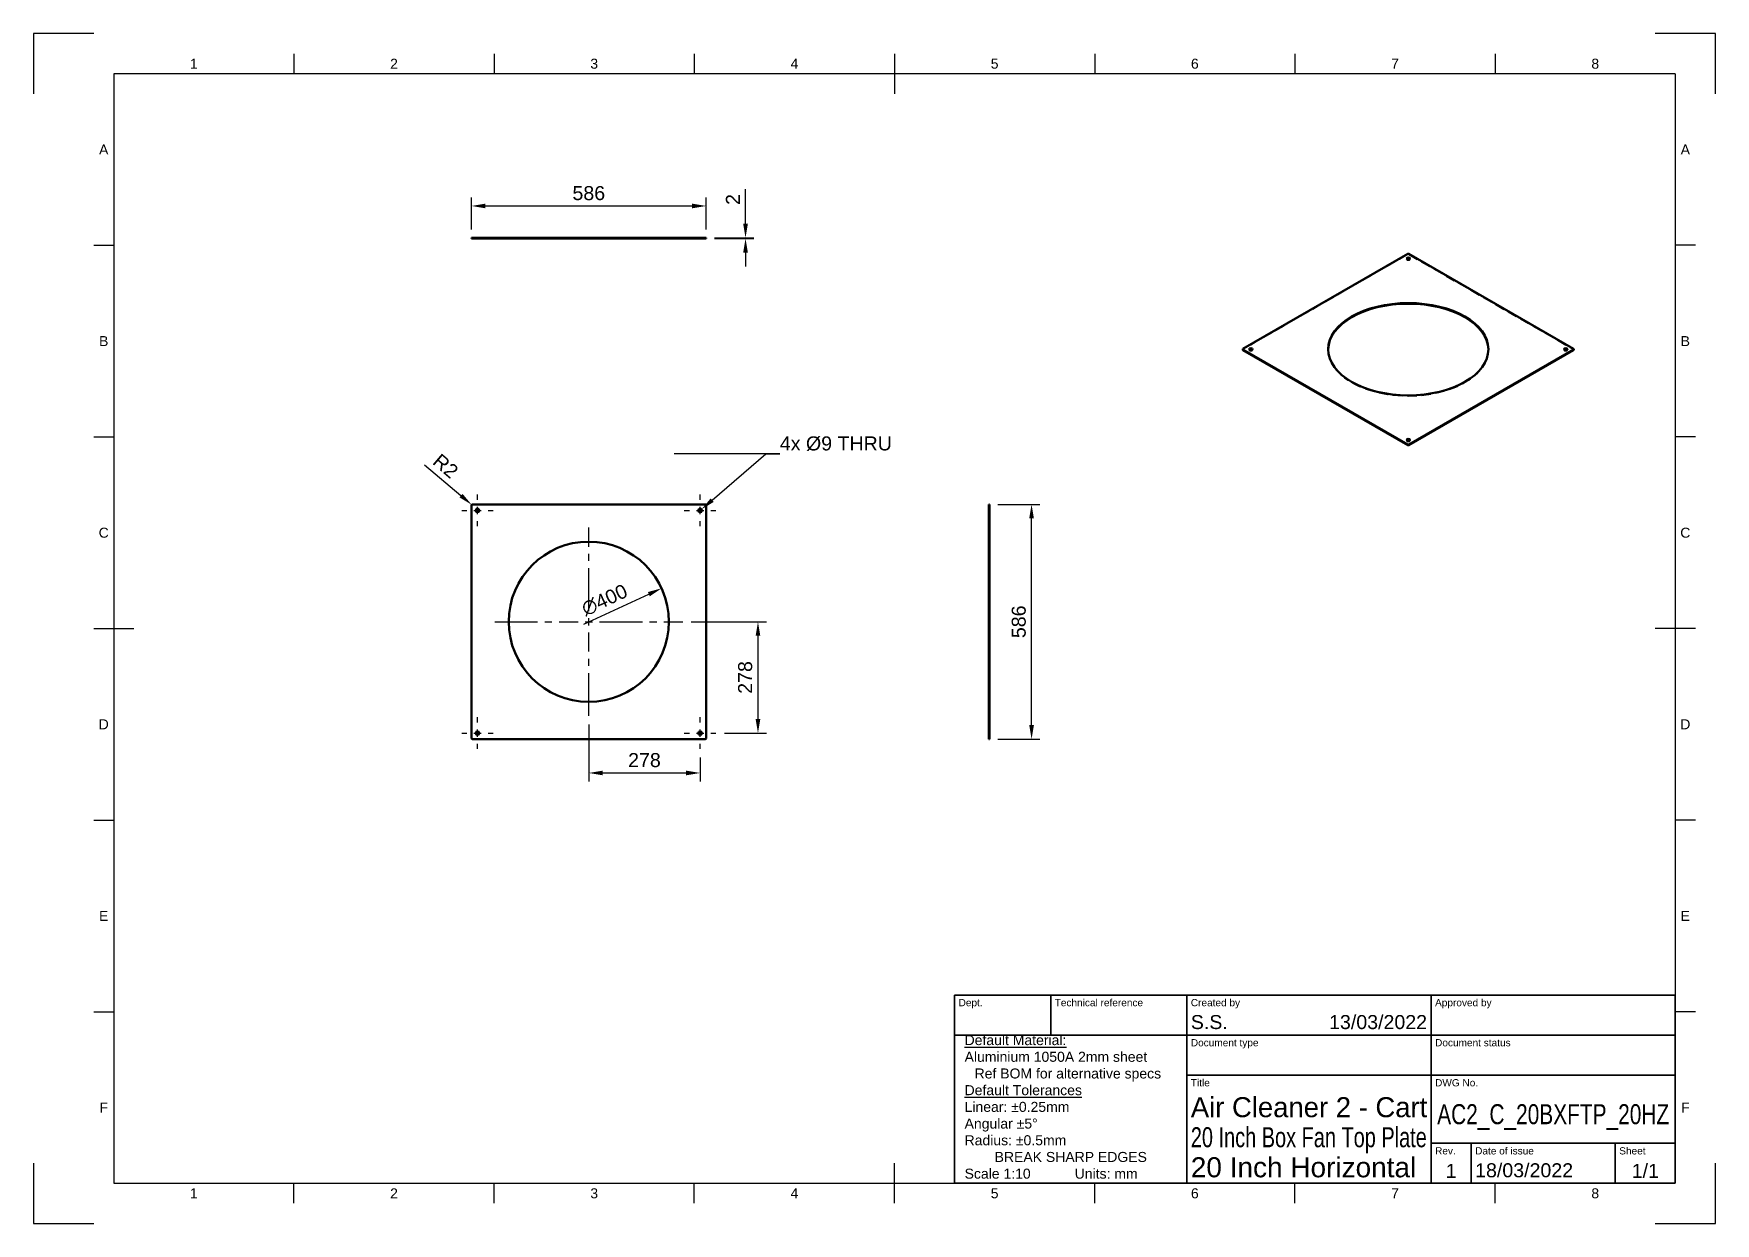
# Model space of a CAD drawing. Header units: millimetres. Extents: x 0 to 420, y 0 to 297.
import ezdxf
from ezdxf import colors
from ezdxf.entities.mleader import LeaderData, LeaderLine
from ezdxf.enums import TextEntityAlignment as Align
from ezdxf.math import Vec2, Vec3

# ---------------------------------------------------------------- set-up
doc = ezdxf.new("R2010")
doc.units = ezdxf.units.MM
doc.header["$LTSCALE"] = 0.75
doc.linetypes.add('CENTER2', pattern=[28.575, 19.05, -3.175, 3.175, -3.175])
doc.linetypes.add('HIDDEN2', pattern=[4.7625, 3.175, -1.5875])
for name, color, linetype, lineweight in [('Annotations', 7, 'Continuous', 25), ('Border', 7, 'Continuous', 25), ('Center Lines', 7, 'CENTER2', 25), ('Dimensions', 7, 'Continuous', 25), ('Hidden', 7, 'HIDDEN2', 25), ('Hidden Narrow', 7, 'HIDDEN2', 25), ('TitleBlock', 7, 'Continuous', 35), ('Visible', 7, 'Continuous', 50), ('Visible Narrow', 7, 'Continuous', 25)]:
    doc.layers.add(name, color=color, linetype=linetype, lineweight=lineweight)
doc.styles.add('FusionTitle', font='arial.ttf')
doc.styles.get("Standard").update_dxf_attribs({"font": 'arial.ttf'})
doc.dimstyles.new('ISO-25', dxfattribs={"dimtxt": 3.5, "dimasz": 3.5, "dimexe": 2.1, "dimexo": 2.1, "dimgap": 1.4, "dimtad": 1, "dimzin": 12, "dimdsep": 46, "dimtxsty": 'Standard', "dimcen": 0, "dimclrd": 256, "dimclre": 256, "dimclrt": 256, "dimazin": 3, "dimtp": 0.1, "dimtm": 0.1, "dimtfac": 0.714286, "dimtmove": 0, "dimatfit": 3, "dimfxl": 1, "dimtzin": 12, "dimarcsym": 0})

# ---------------------------------------------------------------- blocks, each defined once
blk = doc.blocks.new('ISO_A3_SHEET')
at = {"layer": 'Border'}
for p, q in [((65, 292), (65, 287)), ((115, 292), (115, 287)), ((165, 292), (165, 287)), ((215, 292), (215, 282)), ((265, 292), (265, 287)), ((315, 292), (315, 287)), ((365, 292), (365, 287)), ((410, 287), (20, 287)), ((20, 287), (20, 10)), ((410, 287), (410, 10)), ((15, 244.16666), (20, 244.16666)), ((415, 244.16666), (410, 244.16666)), ((15, 196.33333), (20, 196.33333)), ((415, 196.33333), (410, 196.33333)), ((15, 148.5), (25, 148.5)), ((415, 148.5), (405, 148.5)), ((15, 100.66667), (20, 100.66667)), ((415, 100.66667), (410, 100.66667)), ((15, 52.83334), (20, 52.83334)), ((415, 52.83334), (410, 52.83334)), ((215, 5), (215, 15)), ((20, 10), (410, 10)), ((65, 5), (65, 10)), ((115, 5), (115, 10)), ((165, 5), (165, 10)), ((265, 5), (265, 10)), ((315, 5), (315, 10)), ((365, 5), (365, 10))]:
    blk.add_line(p, q, dxfattribs=at)
at = {"layer": 'Defpoints'}
for p, q in [((15, 297), (0, 297)), ((0, 297), (0, 282)), ((420, 297), (405, 297)), ((420, 282), (420, 297)), ((0, 15), (0, 0)), ((420, 0), (420, 15)), ((0, 0), (15, 0)), ((405, 0), (420, 0))]:
    blk.add_line(p, q, dxfattribs=at)
at = {"layer": 'Border', "style": 'FusionTitle'}
for s, p in [('1', (40, 289.5)), ('2', (90, 289.5)), ('3', (140, 289.5)), ('4', (190, 289.5)), ('5', (240, 289.5)), ('6', (290, 289.5)), ('7', (340, 289.5)), ('8', (390, 289.5)), ('A', (17.5, 268.08333)), ('A', (412.5, 268.08333)), ('B', (17.5, 220.25)), ('B', (412.5, 220.25)), ('C', (17.5, 172.41667)), ('C', (412.5, 172.41667)), ('D', (17.5, 124.58334)), ('D', (412.5, 124.58334)), ('E', (17.5, 76.75001)), ('E', (412.5, 76.75001)), ('F', (17.5, 28.91668)), ('F', (412.5, 28.91668)), ('1', (40, 7.5)), ('2', (90, 7.5)), ('3', (140, 7.5)), ('4', (190, 7.5)), ('5', (240, 7.5)), ('6', (290, 7.5)), ('7', (340, 7.5)), ('8', (390, 7.5))]:
    blk.add_text(s, height=2.5, dxfattribs=at).set_placement(p, align=Align.MIDDLE)
blk = doc.blocks.new('ISO_TITLEBLOCK')
at = {"layer": 'TitleBlock'}
for p, q in [((0, 47), (-180, 47)), ((-180, 47), (-180, 0)), ((-156, 37), (-156, 47)), ((-122, 0), (-122, 47)), ((-61, 0), (-61, 47)), ((0, 0), (0, 47)), ((-180, 37), (0, 37)), ((-122, 27), (0, 27)), ((-61, 10), (0, 10)), ((-51, 0), (-51, 10)), ((-15, 0), (-15, 10)), ((-180, 0), (0, 0))]:
    blk.add_line(p, q, dxfattribs=at)
at = {"layer": 'TitleBlock', "style": 'FusionTitle'}
for s, p in [('Dept.', (-179, 46)), ('Technical reference', (-155, 46)), ('Created by', (-121, 46)), ('Approved by', (-60, 46)), ('Document type', (-121, 36)), ('Document status', (-60, 36)), ('Title', (-121, 26)), ('DWG No.', (-60, 26)), ('Rev.', (-60, 9)), ('Date of issue', (-50, 9)), ('Sheet', (-14, 9))]:
    blk.add_text(s, height=1.8, dxfattribs=at).set_placement(p, align=Align.TOP_LEFT)
for tag, height, p in [('DEPT', 3.5, (-179, 42)), ('TECHNICAL_REFERENCE', 3.5, (-155, 42)), ('CREATED_BY', 3.5, (-121, 42)), ('APPROVED_BY', 3.5, (-60, 42)), ('DOCUMENT_TYPE', 3.5, (-121, 32)), ('DOCUMENT_STATUS', 3.5, (-60, 32)), ('TITLE_1', 5, (-121, 21.5)), ('TITLE_2', 5, (-121, 14)), ('TITLE_3', 5, (-121, 6.5)), ('DATE_OF_ISSUE', 3.5, (-50, 5))]:
    blk.add_attdef(tag, text='', height=height, dxfattribs=at).set_placement(p, align=Align.TOP_LEFT)
for tag, p in [('CREATED_DATE', (-62, 42)), ('APPROVED_DATE', (-0.99, 42))]:
    blk.add_attdef(tag, text='', height=3.5, dxfattribs=at).set_placement(p, align=Align.TOP_RIGHT)
for tag, height, p in [('DRAWING_NUMBER', 5, (-30.5, 19.75)), ('REV', 3.5, (-56, 4.85)), ('SHEET', 3.5, (-7.5, 4.85))]:
    blk.add_attdef(tag, text='', height=height, dxfattribs=at).set_placement(p, align=Align.TOP_CENTER)
blk = doc.blocks.new('*U7')
at = {"layer": 'Center Lines', "color": 0, "ltscale": 0.75, "transparency": 16777216}
for p, q in [((0, 2.678906), (0, 23.5)), ((-23.5, 0), (-2.678906, 0)), ((2.678906, 0), (23.5, 0)), ((0, -23.5), (0, -2.678906))]:
    blk.add_line(p, q, dxfattribs=at)
at = {"layer": 'Center Lines', "color": 0, "linetype": 'Continuous', "ltscale": 0.75, "transparency": 16777216}
for p, q in [((-0.892969, 0), (0.892969, 0)), ((0, -0.892969), (0, 0.892969))]:
    blk.add_line(p, q, dxfattribs=at)
blk = doc.blocks.new('*U8')
at = {"layer": 'Center Lines', "color": 0, "ltscale": 0.75, "transparency": 16777216}
for p, q in [((-3.95, 0), (-2.678906, 0)), ((0, 2.678906), (0, 3.95)), ((2.678906, 0), (3.95, 0)), ((0, -3.95), (0, -2.678906))]:
    blk.add_line(p, q, dxfattribs=at)
at = {"layer": 'Center Lines', "color": 0, "linetype": 'Continuous', "ltscale": 0.75, "transparency": 16777216}
for p, q in [((-0.892969, 0), (0.892969, 0)), ((0, -0.892969), (0, 0.892969))]:
    blk.add_line(p, q, dxfattribs=at)
blk = doc.blocks.new('*U9')
at = {"layer": 'Center Lines', "color": 0, "ltscale": 0.75, "transparency": 16777216}
for p, q in [((-3.95, 0), (-2.678906, 0)), ((0, 2.678906), (0, 3.95)), ((2.678906, 0), (3.95, 0)), ((0, -3.95), (0, -2.678906))]:
    blk.add_line(p, q, dxfattribs=at)
at = {"layer": 'Center Lines', "color": 0, "linetype": 'Continuous', "ltscale": 0.75, "transparency": 16777216}
for p, q in [((-0.892969, 0), (0.892969, 0)), ((0, -0.892969), (0, 0.892969))]:
    blk.add_line(p, q, dxfattribs=at)
blk = doc.blocks.new('*U10')
at = {"layer": 'Center Lines', "color": 0, "ltscale": 0.75, "transparency": 16777216}
for p, q in [((-3.95, 0), (-2.678906, 0)), ((0, 2.678906), (0, 3.95)), ((2.678906, 0), (3.95, 0)), ((0, -3.95), (0, -2.678906))]:
    blk.add_line(p, q, dxfattribs=at)
at = {"layer": 'Center Lines', "color": 0, "linetype": 'Continuous', "ltscale": 0.75, "transparency": 16777216}
for p, q in [((-0.892969, 0), (0.892969, 0)), ((0, -0.892969), (0, 0.892969))]:
    blk.add_line(p, q, dxfattribs=at)
blk = doc.blocks.new('*U11')
at = {"layer": 'Center Lines', "color": 0, "ltscale": 0.75, "transparency": 16777216}
for p, q in [((-3.95, 0), (-2.678906, 0)), ((0, 2.678906), (0, 3.95)), ((2.678906, 0), (3.95, 0)), ((0, -3.95), (0, -2.678906))]:
    blk.add_line(p, q, dxfattribs=at)
at = {"layer": 'Center Lines', "color": 0, "linetype": 'Continuous', "ltscale": 0.75, "transparency": 16777216}
for p, q in [((-0.892969, 0), (0.892969, 0)), ((0, -0.892969), (0, 0.892969))]:
    blk.add_line(p, q, dxfattribs=at)
blk = doc.blocks.new('*D19')
at = {"layer": 'Defpoints', "color": 0, "transparency": 16777216}
for p in [(138.647925, 126.67524), (166.448106, 118.425622), (166.448106, 112.437516)]:
    blk.add_point(p, dxfattribs=at)
at = {"layer": 'Dimensions', "lineweight": -2, "transparency": 16777216}
for p, q in [((138.647925, 124.57524), (138.647925, 110.337516)), ((166.448106, 116.325622), (166.448106, 110.337516)), ((142.147925, 112.437516), (162.948106, 112.437516))]:
    blk.add_line(p, q, dxfattribs=at)
at = {"layer": 'Dimensions', "transparency": 16777216}
for points in [[(142.147925, 113.02085), (142.147925, 111.854183), (138.647925, 112.437516)], [(162.948106, 113.02085), (162.948106, 111.854183), (166.448106, 112.437516)]]:
    blk.add_solid(points, dxfattribs=at)
at = {"layer": 'Dimensions', "transparency": 16777216, "insert": (152.548016, 115.624522), "char_height": 3.5, "attachment_point": 5}
blk.add_mtext('278', dxfattribs=at)
blk = doc.blocks.new('*D20')
at = {"layer": 'Defpoints', "color": 0, "transparency": 16777216}
for p in [(162.147925, 150.17524), (170.398106, 122.375622), (180.898106, 122.375622)]:
    blk.add_point(p, dxfattribs=at)
at = {"layer": 'Dimensions', "lineweight": -2, "transparency": 16777216}
for p, q in [((164.247925, 150.17524), (182.998106, 150.17524)), ((180.898106, 146.67524), (180.898106, 125.875622)), ((172.498106, 122.375622), (182.998106, 122.375622))]:
    blk.add_line(p, q, dxfattribs=at)
at = {"layer": 'Dimensions', "transparency": 16777216}
for points in [[(180.314772, 146.67524), (181.481439, 146.67524), (180.898106, 150.17524)], [(180.314772, 125.875622), (181.481439, 125.875622), (180.898106, 122.375622)]]:
    blk.add_solid(points, dxfattribs=at)
at = {"layer": 'Dimensions', "transparency": 16777216, "insert": (177.7111, 136.275431), "char_height": 3.5, "attachment_point": 5, "rotation": 90}
blk.add_mtext('278', dxfattribs=at)
blk = doc.blocks.new('*D21')
at = {"layer": 'Defpoints', "color": 0, "transparency": 16777216}
for p in [(156.819904, 158.528634), (120.475947, 141.821845)]:
    blk.add_point(p, dxfattribs=at)
at = {"layer": 'Dimensions', "lineweight": -2, "transparency": 16777216}
blk.add_line((137.440406, 149.620161), (153.639808, 157.06679), dxfattribs=at)
at = {"layer": 'Dimensions', "transparency": 16777216}
blk.add_solid([(153.396167, 157.596806), (153.883448, 156.536774), (156.819904, 158.528634)], dxfattribs=at)
at = {"layer": 'Dimensions', "transparency": 16777216, "insert": (142.578059, 155.597202), "char_height": 3.5, "attachment_point": 5, "rotation": 24.68756711}
blk.add_mtext('∅400', dxfattribs=at)
blk = doc.blocks.new('*D22')
at = {"layer": 'Defpoints', "color": 0, "transparency": 16777216}
for p in [(109.395513, 179.40474), (109.547925, 179.27524)]:
    blk.add_point(p, dxfattribs=at)
at = {"layer": 'Dimensions', "lineweight": -2, "transparency": 16777216}
for p, q in [((97.653555, 189.381538), (106.728292, 181.671)), ((109.547925, 179.27524), (109.395513, 179.40474))]:
    blk.add_line(p, q, dxfattribs=at)
at = {"layer": 'Dimensions', "transparency": 16777216}
blk.add_solid([(107.106002, 182.115537), (106.350582, 181.226463), (109.395513, 179.40474)], dxfattribs=at)
at = {"layer": 'Dimensions', "transparency": 16777216, "insert": (102.901584, 189.065356), "char_height": 3.5, "attachment_point": 5, "rotation": 319.64640141}
blk.add_mtext('R2', dxfattribs=at)
blk = doc.blocks.new('*D23')
at = {"layer": 'Defpoints', "color": 0, "transparency": 16777216}
for p in [(167.947925, 253.979502), (109.347925, 246.043124), (167.947925, 246.043124)]:
    blk.add_point(p, dxfattribs=at)
at = {"layer": 'Dimensions', "lineweight": -2, "transparency": 16777216}
for p, q in [((109.347925, 248.143124), (109.347925, 256.079502)), ((112.847925, 253.979502), (164.447925, 253.979502)), ((167.947925, 248.143124), (167.947925, 256.079502))]:
    blk.add_line(p, q, dxfattribs=at)
at = {"layer": 'Dimensions', "transparency": 16777216}
for points in [[(112.847925, 254.562835), (112.847925, 253.396169), (109.347925, 253.979502)], [(164.447925, 254.562835), (164.447925, 253.396169), (167.947925, 253.979502)]]:
    blk.add_solid(points, dxfattribs=at)
at = {"layer": 'Dimensions', "transparency": 16777216, "insert": (138.647925, 257.166507), "char_height": 3.5, "attachment_point": 5}
blk.add_mtext('586', dxfattribs=at)
blk = doc.blocks.new('*D24')
at = {"layer": 'Defpoints', "color": 0, "transparency": 16777216}
for p in [(238.724609, 179.47524), (249.224609, 179.47524), (238.724609, 120.87524)]:
    blk.add_point(p, dxfattribs=at)
at = {"layer": 'Dimensions', "lineweight": -2, "transparency": 16777216}
for p, q in [((240.824609, 179.47524), (251.324609, 179.47524)), ((249.224609, 124.37524), (249.224609, 175.97524)), ((240.824609, 120.87524), (251.324609, 120.87524))]:
    blk.add_line(p, q, dxfattribs=at)
at = {"layer": 'Dimensions', "transparency": 16777216}
for points in [[(248.641276, 175.97524), (249.807943, 175.97524), (249.224609, 179.47524)], [(248.641276, 124.37524), (249.807943, 124.37524), (249.224609, 120.87524)]]:
    blk.add_solid(points, dxfattribs=at)
at = {"layer": 'Dimensions', "transparency": 16777216, "insert": (246.037604, 150.17524), "char_height": 3.5, "attachment_point": 5, "rotation": 90}
blk.add_mtext('586', dxfattribs=at)
blk = doc.blocks.new('*D25')
at = {"layer": 'Defpoints', "color": 0, "transparency": 16777216}
for p in [(167.947925, 246.043124), (167.947925, 245.843124), (177.787015, 246.043124)]:
    blk.add_point(p, dxfattribs=at)
at = {"layer": 'Dimensions', "lineweight": -2, "transparency": 16777216}
for p, q in [((177.787015, 249.543124), (177.787015, 258.161337)), ((170.047925, 246.043124), (179.887015, 246.043124)), ((170.047925, 245.843124), (179.887015, 245.843124)), ((177.787015, 245.843124), (177.787015, 246.043124)), ((177.787015, 242.343124), (177.787015, 238.843124))]:
    blk.add_line(p, q, dxfattribs=at)
at = {"layer": 'Dimensions', "transparency": 16777216}
for points in [[(177.203682, 249.543124), (178.370349, 249.543124), (177.787015, 246.043124)], [(177.203682, 242.343124), (178.370349, 242.343124), (177.787015, 245.843124)]]:
    blk.add_solid(points, dxfattribs=at)
at = {"layer": 'Dimensions', "transparency": 16777216, "insert": (174.629853, 255.602231), "char_height": 3.5, "attachment_point": 5, "rotation": 90}
blk.add_mtext('2', dxfattribs=at)

msp = doc.modelspace()

# ---------------------------------------------------------------- linework, layer by layer
at = {"layer": 'Hidden', "extrusion": (0, 1, 0)}
for p, q in [((110.398313, 246.043124, -27.799826), (110.398313, 245.843124, -27.799826)), ((110.398487, 246.043124, 27.799792), (110.398487, 245.843124, 27.799792)), ((111.298313, 246.043124, -27.799826), (111.298313, 245.843124, -27.799826)), ((111.298487, 246.043124, 27.799792), (111.298487, 245.843124, 27.799792)), ((118.647925, 245.843124), (118.647925, 246.043124)), ((158.647925, 245.843124), (158.647925, 246.043124)), ((165.997931, 246.043124, -27.8), (165.997931, 245.843124, -27.8)), ((165.998106, 246.043124, 27.799618), (165.998106, 245.843124, 27.799618)), ((166.897931, 246.043124, -27.8), (166.897931, 245.843124, -27.8)), ((166.898106, 246.043124, 27.799618), (166.898106, 245.843124, 27.799618))]:
    msp.add_line(p, q, dxfattribs=at)
at = {"layer": 'Hidden', "extrusion": (-1e-16, 0.817547, 0.575862)}
for p, q in [((343.166621, 241.837193, -33.818224), (302.013006, 218.138402, -0.173205)), ((342.858046, 240.860557, -32.084395), (342.858046, 240.697047, -32.199567)), ((343.449464, 241.837193, -33.818224), (384.603079, 218.138402, -0.173205)), ((343.758046, 240.860557, -32.084395), (343.758046, 240.697047, -32.199567)), ((303.543302, 218.220559, 0.057463), (303.543302, 218.05705, -0.05771)), ((304.443302, 218.220559, 0.057463), (304.443302, 218.05705, -0.05771)), ((323.308042, 218.056963, -0.057586), (323.308042, 218.220472, 0.057586)), ((363.308042, 218.056963, -0.057586), (363.308042, 218.220472, 0.057586)), ((382.173037, 218.220701, 0.057261), (382.173037, 218.057192, -0.057911)), ((383.073037, 218.220701, 0.057261), (383.073037, 218.057192, -0.057911)), ((342.858293, 195.580704, 32.199119), (342.858293, 195.417194, 32.083946)), ((343.758293, 195.580704, 32.199119), (343.758293, 195.417194, 32.083946))]:
    msp.add_line(p, q, dxfattribs=at)
at = {"layer": 'Hidden', "extrusion": (1, 2.967e-13, 2.966e-13)}
for p, q in [((238.724609, 178.42524, -27.800006), (238.524609, 178.42524, -27.800006)), ((238.724609, 178.425066, 27.799613), (238.524609, 178.425066, 27.799613)), ((238.724609, 177.52524, -27.800006), (238.524609, 177.52524, -27.800006)), ((238.724609, 177.525066, 27.799613), (238.524609, 177.525066, 27.799613)), ((238.524609, 170.17524), (238.724609, 170.17524)), ((238.524609, 130.17524), (238.724609, 130.17524)), ((238.724609, 122.825621, -27.80018), (238.524609, 122.825621, -27.80018)), ((238.724609, 122.825447, 27.799438), (238.524609, 122.825447, 27.799438)), ((238.724609, 121.925621, -27.80018), (238.524609, 121.925621, -27.80018)), ((238.724609, 121.925447, 27.799438), (238.524609, 121.925447, 27.799438))]:
    msp.add_line(p, q, dxfattribs=at)
at = {"layer": 'Hidden', "extrusion": (-1e-16, 0.817547, 0.575862)}
for centre, radius, start, end in [((-343.308046, -164.932875, 178.238681), 0.45, 341.609757, 198.390243), ((-343.308042, -166.771348, 178.238681), 0.2, 225, 315), ((-302.154428, -125.617733, 178.238681), 0.2, 315, 0), ((-303.993302, -125.617884, 178.238681), 0.45, 341.609757, 198.390243), ((-343.308042, -125.617733, 178.238681), 20, 359.593284, 180.406716), ((-382.623037, -125.61813, 178.238681), 0.45, 341.609757, 198.390243), ((-384.461657, -125.617733, 178.238681), 0.2, 180, 225), ((-343.308293, -86.30314, 178.238681), 0.45, 341.609757, 198.390243)]:
    msp.add_arc(centre, radius, start, end, dxfattribs=at)
at = {"layer": 'Hidden Narrow', "extrusion": (-1e-16, 0.817547, 0.575862)}
for p, q in [((343.166621, 241.837193, -33.818224), (343.166621, 242.000702, -33.703052)), ((343.449464, 242.000702, -33.703052), (343.449464, 241.837193, -33.818224)), ((302.013006, 218.301911, -0.058032), (302.013006, 218.139033, -0.17276)), ((384.603079, 218.139033, -0.17276), (384.603079, 218.301911, -0.058032))]:
    msp.add_line(p, q, dxfattribs=at)
at = {"layer": 'Visible', "extrusion": (0, 1, 0)}
for p, q in [((109.347925, 246.043124, 29.1), (109.347925, 245.843124, 29.1)), ((167.747925, 246.043124, 29.3), (109.547925, 246.043124, 29.3)), ((167.747925, 245.843124, 29.3), (109.547925, 245.843124, 29.3)), ((167.947925, 245.843124, 29.1), (167.947925, 246.043124, 29.1))]:
    msp.add_line(p, q, dxfattribs=at)
at = {"layer": 'Visible', "extrusion": (-1e-16, 0.817547, 0.575862)}
for p, q in [((302.013006, 218.301911, -0.058032), (343.166621, 242.000702, -33.703052)), ((384.603079, 218.301911, -0.058032), (343.449464, 242.000702, -33.703052)), ((301.954428, 218.056963, -0.057586), (301.954428, 218.220472, 0.057586)), ((343.166621, 194.440243, 33.818224), (302.013006, 218.139033, 0.173205)), ((343.166621, 194.276733, 33.703052), (302.013006, 217.975524, 0.058032)), ((384.603079, 218.139033, 0.173205), (343.449464, 194.440243, 33.818224)), ((384.603079, 217.975524, 0.058032), (343.449464, 194.276733, 33.703052)), ((384.661657, 218.220472, 0.057586), (384.661657, 218.056963, -0.057586))]:
    msp.add_line(p, q, dxfattribs=at)
at = {"layer": 'Visible'}
for p, q in [((109.347925, 121.07524, 0.1), (109.347925, 179.27524, 0.1)), ((109.547925, 179.47524, 0.1), (167.747925, 179.47524, 0.1)), ((167.947925, 121.07524, 0.1), (167.947925, 179.27524, 0.1)), ((167.747925, 120.87524, 0.1), (109.547925, 120.87524, 0.1))]:
    msp.add_line(p, q, dxfattribs=at)
at = {"layer": 'Visible', "extrusion": (1, 2.967e-13, 2.966e-13)}
for p, q in [((238.724609, 179.47524, 29.1), (238.524609, 179.47524, 29.1)), ((238.524609, 121.07524, 29.3), (238.524609, 179.27524, 29.3)), ((238.724609, 121.07524, 29.3), (238.724609, 179.27524, 29.3)), ((238.524609, 120.87524, 29.1), (238.724609, 120.87524, 29.1))]:
    msp.add_line(p, q, dxfattribs=at)
at = {"layer": 'Visible', "extrusion": (-1e-16, 0.817547, 0.575862)}
for centre, radius in [((-343.308046, -164.932875, 178.438681), 0.45), ((-343.308042, -125.617733, 178.438681), 20), ((-303.993302, -125.617884, 178.438681), 0.45), ((-382.623037, -125.61813, 178.438681), 0.45), ((-343.308293, -86.30314, 178.438681), 0.45)]:
    msp.add_circle(centre, radius, dxfattribs=at)
at = {"layer": 'Visible'}
for centre, radius in [((110.848313, 177.975066, 0.1), 0.45), ((166.447931, 177.97524, 0.1), 0.45), ((138.647925, 150.17524, 0.1), 20), ((110.848487, 122.375447, 0.1), 0.45), ((166.448106, 122.375622, 0.1), 0.45)]:
    msp.add_circle(centre, radius, dxfattribs=at)
at = {"layer": 'Visible', "extrusion": (0, -1, 2.79e-14)}
msp.add_arc((109.547925, 29.1, -246.043124), 0.2, 90, 180, dxfattribs=at)
at = {"layer": 'Visible', "extrusion": (0, 1, 0)}
for centre, start, end in [((-109.547925, 29.1, 245.843124), 0, 90), ((-167.747925, 29.1, 245.843124), 90, 180)]:
    msp.add_arc(centre, 0.2, start, end, dxfattribs=at)
at = {"layer": 'Visible', "extrusion": (6e-16, -1, 2.73e-14)}
msp.add_arc((167.747925, 29.1, -246.043124), 0.2, 0, 90, dxfattribs=at)
at = {"layer": 'Visible', "extrusion": (-1e-16, 0.817547, 0.575862)}
for centre, radius, start, end in [((-343.308046, -164.932875, 178.238681), 0.45, 198.390243, 341.609757), ((-343.308042, -125.617733, 178.238681), 20, 180.406716, 359.593284), ((-302.154428, -125.617733, 178.238681), 0.2, 0, 45), ((-303.993302, -125.617884, 178.238681), 0.45, 198.390243, 341.609757), ((-382.623037, -125.61813, 178.238681), 0.45, 198.390243, 341.609757), ((-384.461657, -125.617733, 178.238681), 0.2, 135, 180), ((-343.308293, -86.30314, 178.238681), 0.45, 198.390243, 341.609757), ((-343.308042, -84.464118, 178.238681), 0.2, 45, 135)]:
    msp.add_arc(centre, radius, start, end, dxfattribs=at)
at = {"layer": 'Visible', "extrusion": (1.98e-14, -0.817547, -0.575862)}
for centre, start, end in [((343.308042, -166.771348, -178.438681), 225, 315), ((302.154428, -125.617733, -178.438681), 135, 225), ((384.461657, -125.617733, -178.438681), 315, 45), ((343.308042, -84.464118, -178.438681), 45, 135)]:
    msp.add_arc(centre, 0.2, start, end, dxfattribs=at)
at = {"layer": 'Visible', "extrusion": (6e-16, -2.73e-14, -1)}
for centre, start, end in [((-109.547925, 179.27524, -0.1), 0, 90), ((-167.747925, 121.07524, -0.1), 180, 270)]:
    msp.add_arc(centre, 0.2, start, end, dxfattribs=at)
at = {"layer": 'Visible', "extrusion": (0, -2.79e-14, -1)}
for centre, start, end in [((-167.747925, 179.27524, -0.1), 90, 180), ((-109.547925, 121.07524, -0.1), 270, 0)]:
    msp.add_arc(centre, 0.2, start, end, dxfattribs=at)
at = {"layer": 'Visible', "extrusion": (1, 2.967e-13, 2.966e-13)}
for centre, start, end in [((179.27524, 29.1, 238.524609), 0, 90), ((121.07524, 29.1, 238.524609), 90, 180)]:
    msp.add_arc(centre, 0.2, start, end, dxfattribs=at)
at = {"layer": 'Visible', "extrusion": (-1, -3.24e-13, -2.971e-13)}
msp.add_arc((-179.27524, 29.1, -238.724609), 0.2, 90, 180, dxfattribs=at)
at = {"layer": 'Visible', "extrusion": (-1, -3.245e-13, -2.966e-13)}
msp.add_arc((-121.07524, 29.1, -238.724609), 0.2, 0, 90, dxfattribs=at)
at = {"layer": 'Visible Narrow', "extrusion": (-1e-16, 0.817547, 0.575862)}
for p, q in [((302.013006, 217.975524, 0.058032), (302.013006, 218.139033, 0.173205)), ((384.603079, 218.139033, 0.173205), (384.603079, 217.975524, 0.058032)), ((343.166621, 194.440243, 33.818224), (343.166621, 194.276733, 33.703052)), ((343.449464, 194.276733, 33.703052), (343.449464, 194.440243, 33.818224))]:
    msp.add_line(p, q, dxfattribs=at)

# ---------------------------------------------------------------- block references
at = {"layer": 'Border'}
msp.add_blockref('ISO_A3_SHEET', (0, 0), dxfattribs=at)
at = {"layer": 'Center Lines', "ltscale": 0.75}
for name, p in [('*U11', (110.848313, 177.975066)), ('*U8', (166.447931, 177.97524)), ('*U7', (138.647925, 150.17524)), ('*U10', (110.848487, 122.375447)), ('*U9', (166.448106, 122.375622))]:
    msp.add_blockref(name, p, dxfattribs=at)
at = {"layer": 'TitleBlock'}
ref = msp.add_blockref('ISO_TITLEBLOCK', (410, 10), dxfattribs=at)
ref.add_attrib('DATE_OF_ISSUE', '18/03/2022', dxfattribs={"height": 3.5, "style": 'FusionTitle'}).set_placement((360, 15), align=Align.TOP_LEFT)
ref.add_attrib('REV', '1', dxfattribs={"height": 3.5, "style": 'FusionTitle'}).set_placement((354, 14.85), align=Align.TOP_CENTER)
ref.add_attrib('TITLE_3', '20 Inch Horizontal', dxfattribs={"height": 5, "style": 'FusionTitle'}).set_placement((289, 16.5), align=Align.TOP_LEFT)
ref.add_attrib('CREATED_DATE', '13/03/2022', dxfattribs={"height": 3.5, "style": 'FusionTitle'}).set_placement((348, 52), align=Align.TOP_RIGHT)
ref.add_attrib('SHEET', '1/1', dxfattribs={"height": 3.5, "style": 'FusionTitle'}).set_placement((402.5, 14.85), align=Align.TOP_CENTER)
ref.add_attrib('TITLE_2', '20 Inch Box Fan Top Plate', dxfattribs={"height": 5, "style": 'FusionTitle', "width": 0.712695}).set_placement((289, 24), align=Align.TOP_LEFT)
ref.add_attrib('DRAWING_NUMBER', 'AC2_C_20BXFTP_20HZ', dxfattribs={"height": 5, "style": 'FusionTitle', "width": 0.746307}).set_placement((379.5, 29.751432), align=Align.TOP_CENTER)
ref.add_attrib('TITLE_1', 'Air Cleaner 2 - Cart', dxfattribs={"height": 5, "style": 'FusionTitle', "width": 0.98161}).set_placement((289, 31.5), align=Align.TOP_LEFT)
ref.add_attrib('CREATED_BY', 'S.S.', dxfattribs={"height": 3.5, "style": 'FusionTitle'}).set_placement((289, 52), align=Align.TOP_LEFT)

# ---------------------------------------------------------------- texts
at = {"layer": 'Annotations', "insert": (230, 47), "char_height": 2.5, "attachment_point": 1}
msp.add_mtext_dynamic_manual_height_columns('\\pi-2.5,l5;{\\LDefault Material: ^J}Aluminium 1050A 2mm sheet\\P\\pi2.5,l2.5;Ref BOM for alternative specs\\P\\pi-2.5,l5;{\\LDefault Tolerances^J}Linear: ±0.25mm ^JAngular ±5° ^JRadius: ±0.5mm\\P\\pi0,l0;^IBREAK SHARP EDGES\\P\\pl2.5;Scale 1:10^I^IUnits: mm', width=58, gutter_width=17.5, heights=[0], dxfattribs=at)

# ---------------------------------------------------------------- dimensions: what is measured, and where the dimension line sits
at = {"layer": 'Dimensions'}
for p1, p2, distance, picture, middle in [((109.347925, 246.043124), (167.947925, 246.043124), 7.936378, '*D23', (138.647925, 257.166507)), ((167.947925, 245.843124), (167.947925, 246.043124), -9.83909, '*D25', (174.629853, 255.602231)), ((238.724609, 120.87524), (238.724609, 179.47524), -10.5, '*D24', (246.037604, 150.17524))]:
    dim = msp.add_aligned_dim(p1=p1, p2=p2, distance=distance, dimstyle='ISO-25', override={"dimlfac": 10, "dimclrd": 256, "dimclre": 256}, dxfattribs=at)
    dim.commit()
    dim.dimension.update_dxf_attribs({"geometry": picture, "text_midpoint": middle})
dim = msp.add_radius_dim(center=(109.547925, 179.27524), mpoint=(109.395513, 179.40474), dimstyle='ISO-25', override={"dimlfac": 10, "dimse1": 1, "dimclrd": 256, "dimclre": 256}, dxfattribs=at)
dim.commit()
dim.dimension.update_dxf_attribs({"geometry": '*D22', "text_midpoint": (102.901584, 189.065356)})
dim = msp.add_diameter_dim_2p(p1=(120.475947, 141.821845), p2=(156.819904, 158.528634), dimstyle='ISO-25', override={"dimlfac": 10, "dimclrd": 256, "dimclre": 256}, dxfattribs=at)
dim.commit()
dim.dimension.update_dxf_attribs({"geometry": '*D21', "text_midpoint": (143.950059, 152.612553), "dimtype": 163})
dim = msp.add_linear_dim(base=(180.898106, 122.375622), p1=(162.147925, 150.17524), p2=(170.398106, 122.375622), angle=90, dimstyle='ISO-25', override={"dimlfac": 10, "dimclrd": 256, "dimclre": 256}, dxfattribs=at)
dim.commit()
dim.dimension.update_dxf_attribs({"geometry": '*D20', "text_midpoint": (177.7111, 136.275431)})
dim = msp.add_linear_dim(base=(166.448106, 112.437516), p1=(138.647925, 126.67524), p2=(166.448106, 118.425622), dimstyle='ISO-25', override={"dimlfac": 10, "dimclrd": 256, "dimclre": 256}, dxfattribs=at)
dim.commit()
dim.dimension.update_dxf_attribs({"geometry": '*D19', "text_midpoint": (152.548016, 115.624522)})

# ---------------------------------------------------------------- leaders
at = {"layer": 'Annotations'}
ml = msp.add_multileader_mtext('Standard', dxfattribs=at)
ml.set_content('4x %%C9 THRU', color=256)
ml.set_leader_properties()
ml.build(insert=Vec2(0, 0))
ml.multileader.update_dxf_attribs({"text_left_attachment_type": 5, "text_right_attachment_type": 5, "dogleg_length": 3.5, "arrow_head_size": 3.5})
ctx = ml.context
ctx.base_point, ctx.char_height, ctx.arrow_head_size, ctx.landing_gap_size, ctx.plane_origin = Vec3(186.362147, 192.121328), 3.5, 3.5, 0, Vec3(166.808504, 178.244475)
ctx.left_attachment, ctx.right_attachment = 5, 5
notes = []
notes.append((ctx, [(0, (1, 1, 0), (182.862147, 192.121328), (1, 0), 3.5, [(0, [(166.808504, 178.244475)], 0, [])])]))
ctx.mtext.insert, ctx.mtext.flow_direction = Vec3(186.362147, 196.45025), 5
for ctx, leaders in notes:
    for number, flags, end, landing, length, lines in leaders:
        leader = LeaderData()
        leader.index, (leader.has_last_leader_line, leader.has_dogleg_vector, leader.attachment_direction) = number, flags
        leader.last_leader_point, leader.dogleg_vector, leader.dogleg_length = Vec3(end), Vec3(landing), length
        for number, points, colour, breaks in lines:
            line = LeaderLine()
            line.index, line.vertices, line.color, line.breaks = number, Vec3.list(points), colors.encode_raw_color(colour), breaks
            leader.lines.append(line)
        ctx.leaders.append(leader)

doc.saveas('drawing.dxf')
